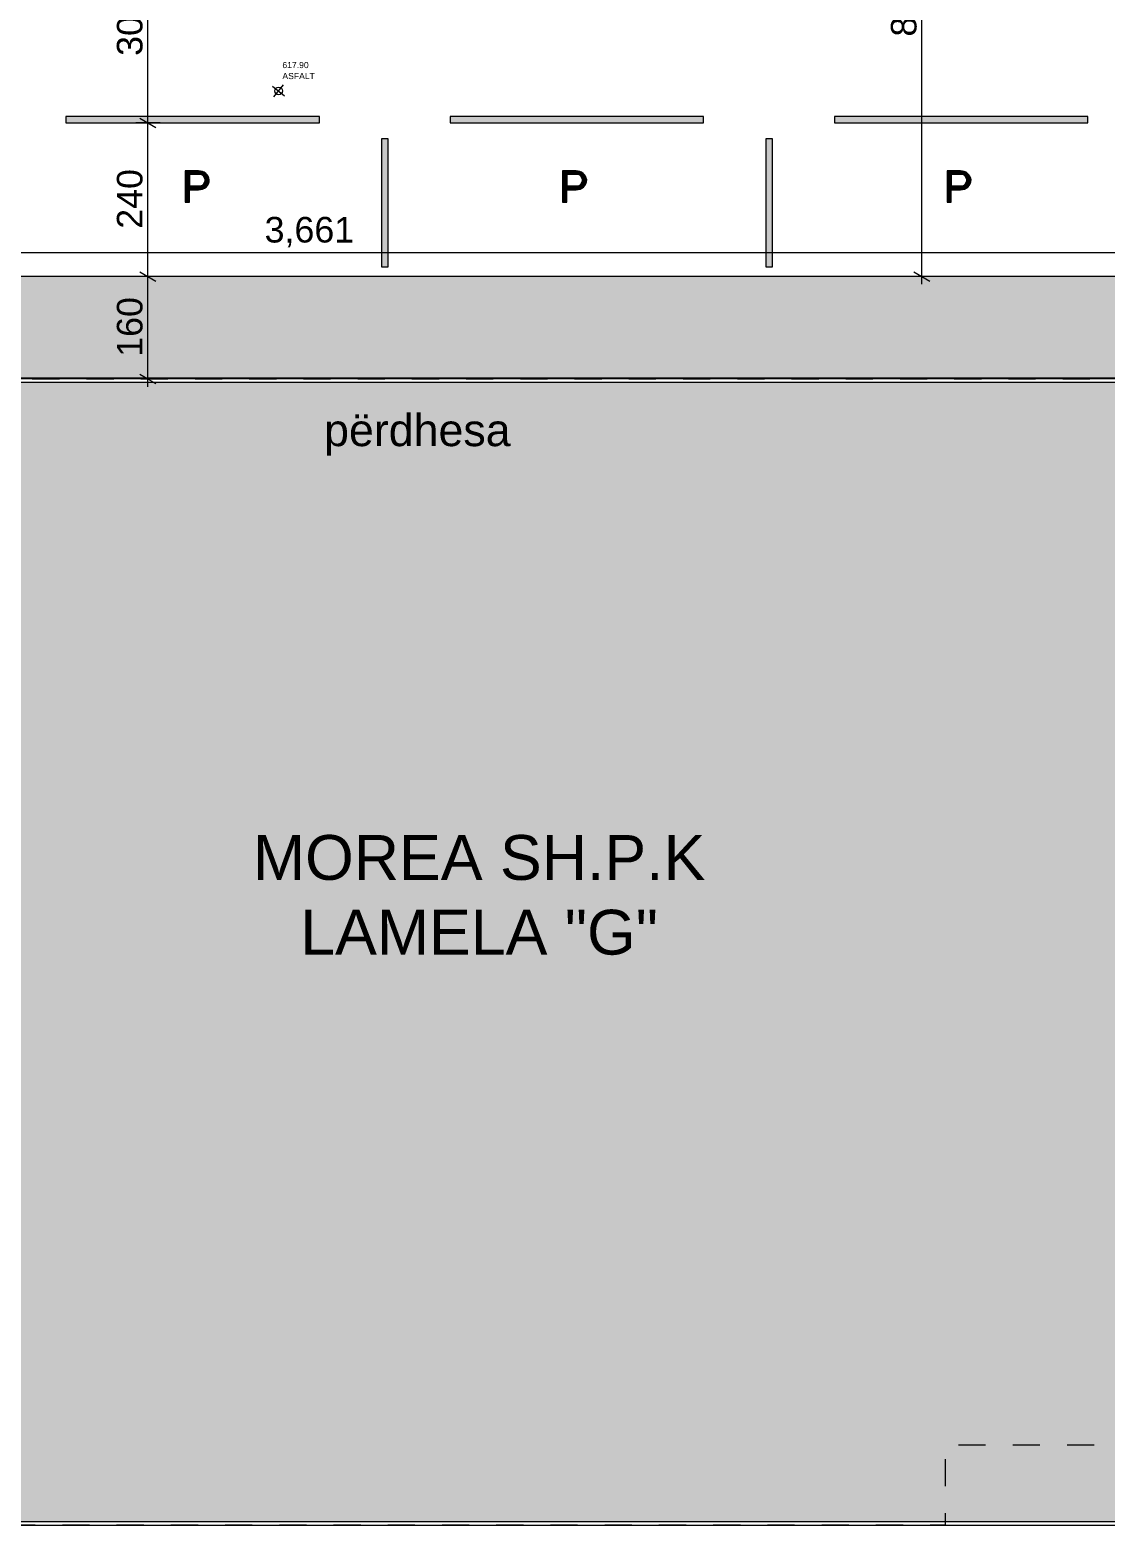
# Model space of a CAD drawing. Header units: millimetres. Extents: x -77118 to 73245, y -121155 to 61174.
# Drawn here: x -52564 to -35765, y -17975 to 5448 of the extents above; entities that cross this region are included whole.
import ezdxf

# ---------------------------------------------------------------- set-up
doc = ezdxf.new("R2010")
doc.units = ezdxf.units.MM
doc.header["$MEASUREMENT"] = 0
doc.linetypes.add('Dashed', pattern=[846.666667, 423.333333, -423.333333])
doc.linetypes.add('Wipeout_Contour', pattern=[1000, 0, -1000])
for name, color, linetype, lineweight, true_color in [('Drawing & Figure_Pen_No__106', 171, 'Continuous', 13, 0xaaaaff), ('Drawing & Figure_Pen_No__161', 7, 'Continuous', 13, 0x6a6a6a), ('Drawing & Figure_Pen_No__82', 7, 'Continuous', 20, 0xaaaaaa), ('New_Dimensioning - General_Pen_No__145', 7, 'Continuous', 20, 0x0077b0), ('New_Dimensioning - General_Pen_No__166', 7, 'Continuous', 13, 0x97cbff), ('New_Drawing & Figure_Pen_No__214', 7, 'Continuous', 0, 0xe8e8e8), ('New_Site & Landscape - Terrain_Pen_No__102', 7, 'Continuous', 13, 0xcccccc), ('New_Site & Landscape - Terrain_Pen_No__82', 7, 'Continuous', 20, 0xaaaaaa), ('New_Structural - Bearing_Pen_No__103', 7, 'Continuous', 13, 0xffcc99), ('New_Structural - Bearing_Pen_No__159', 7, 'Continuous', 0, 0x97c9ff), ('New_Structural - Bearing_Pen_No__160', 7, 'Continuous', 20, 0xb4a35c), ('New_Structural - Bearing_Pen_No__179', 7, 'Continuous', 13, 0xb7d9ff)]:
    doc.layers.add(name, color=color, linetype=linetype, lineweight=lineweight, true_color=true_color)
for name, color, linetype in [('New_Dimensioning - General', 7, 'Continuous'), ('New_Site & Landscape - Terrain', 7, 'Continuous'), ('New_Structural - Bearing', 7, 'Continuous')]:
    doc.layers.add(name, color=color, linetype=linetype)
doc.layers.add('New_Drawing & Figure_Pen_No__6', color=5, linetype='Continuous', lineweight=35)
doc.layers.add('New_Structural - Bearing_Pen_No__101', color=252, linetype='Continuous', lineweight=13)
doc.styles.add('GENERATED_STYLE_1', font='arial.ttf')
doc.dimstyles.new('GENERATED_STYLE__1', dxfattribs={"dimtxt": 400, "dimasz": 190, "dimexe": 0.18, "dimexo": 100000, "dimgap": 0, "dimtad": 1, "dimdec": 0, "dimlfac": 0.1, "dimzin": 0, "dimdsep": 46, "dimtxsty": 'GENERATED_STYLE_1', "dimblk": 'ARROWHEAD_2', "dimblk1": 'ARROWHEAD_2', "dimblk2": 'ARROWHEAD_2', "dimcen": 0.09, "dimclrd": 256, "dimclre": 256, "dimclrt": 256, "dimadec": 0, "dimazin": 0, "dimtfac": 1, "dimtdec": 4, "dimtmove": 0, "dimatfit": 3, "dimfxl": 0, "dimtolj": 1, "dimtzin": 0, "dimarcsym": 0})
doc.dimstyles.new('GENERATED_STYLE__2', dxfattribs={"dimtxt": 400, "dimasz": 190, "dimexe": 0.18, "dimexo": 100000, "dimgap": 0, "dimtad": 1, "dimtih": 1, "dimtoh": 1, "dimdec": 0, "dimlfac": 0.1, "dimzin": 0, "dimdsep": 46, "dimtxsty": 'GENERATED_STYLE_1', "dimblk": 'ARROWHEAD_2', "dimblk1": 'ARROWHEAD_2', "dimblk2": 'ARROWHEAD_2', "dimcen": 0.09, "dimclrd": 256, "dimclre": 256, "dimclrt": 256, "dimadec": 0, "dimazin": 0, "dimtfac": 1, "dimtdec": 4, "dimtmove": 0, "dimatfit": 3, "dimfxl": 0, "dimtolj": 1, "dimtzin": 0, "dimarcsym": 0})

# ---------------------------------------------------------------- blocks, each defined once
blk = doc.blocks.new('Mesh_5', base_point=(-66524, 1600))
at = {"layer": 'New_Site & Landscape - Terrain_Pen_No__82', "linetype": 'Continuous', "lineweight": 0, "true_color": 0x2a2a2a}
blk.add_hatch(color=250, dxfattribs=at).paths.add_polyline_path([(-66524, 1600), (-66524, 0), (-29900, 0, 0.200686), (-27696, 930, 0.003388), (-27667, 960, 0.003002), (-27641, 987, 0.003546), (-27612, 1020, 0.004064), (-27578, 1057, 0.004548), (-27541, 1100, 0.004989), (-27502, 1148, 0.00538), (-27461, 1200, 0.005717), (-27418, 1256, 0.005995), (-27374, 1317, 0.00621), (-27331, 1380, 0.00636), (-27288, 1446, 0.006444), (-27246, 1515, 0.003727), (-27223, 1554, 0.004559), (-27195, 1604), (-26921, 2101, -0.273276), (-26416, 2500), (-8419, 2500), (3273, 2500), (6537, 2501, -0.360659), (10959, -1166), (10961, -1165), (13076, -12371), (14625, -18566), (14791, -18958), (18272, -27148), (20222, -30993), (25560, -40296), (25725, -40192), (26832, -39497), (21542, -30280), (19633, -26515), (16051, -18087), (14542, -12050), (12434, -888, 0.360659), (6537, 4001), (3273, 4000), (-8419, 4000), (-26416, 3999, 0.273276), (-28322, 2873), (-28596, 2376, -0.273283), (-29910, 1600)])
at = {"layer": 'New_Site & Landscape - Terrain_Pen_No__82', "color": 253, "linetype": 'Continuous', "lineweight": 20, "true_color": 0xaaaaaa, "flags": 128}
for points in [[(-66524, 0), (-29900, 0, 0.200686), (-27696, 930, 0.003388), (-27667, 960, 0.003002), (-27641, 987, 0.003546), (-27612, 1020, 0.004064), (-27578, 1057, 0.004548), (-27541, 1100, 0.004989), (-27502, 1148, 0.00538), (-27461, 1200, 0.005717), (-27418, 1256, 0.005995), (-27374, 1317, 0.00621), (-27331, 1380, 0.00636), (-27288, 1446, 0.006444), (-27246, 1515, 0.003727), (-27223, 1554, 0.004559), (-27195, 1604), (-26921, 2101, -0.273276), (-26416, 2500), (-8419, 2500)], [(-8419, 4000), (-26416, 3999, 0.273276), (-28322, 2873), (-28596, 2376, -0.273283), (-29910, 1600), (-66524, 1600)]]:
    blk.add_lwpolyline(points, format="xyb", dxfattribs=at)
blk = doc.blocks.new('Mesh_25', base_point=(-52002, 3999))
at = {"layer": 'New_Site & Landscape - Terrain_Pen_No__102', "linetype": 'Continuous', "lineweight": 0, "true_color": 0x333333}
blk.add_hatch(color=250, dxfattribs=at).paths.add_polyline_path([(-52002, 3999), (-48046, 3999), (-48046, 4099), (-52002, 4099)])
at = {"layer": 'New_Site & Landscape - Terrain_Pen_No__82', "color": 253, "linetype": 'Continuous', "lineweight": 20, "true_color": 0xaaaaaa, "flags": 128}
blk.add_lwpolyline([(-52002, 3999), (-48046, 3999), (-48046, 4099), (-52002, 4099)], close=True, dxfattribs=at)
blk = doc.blocks.new('Mesh_28', base_point=(-46002, 3999))
at = {"layer": 'New_Site & Landscape - Terrain_Pen_No__102', "linetype": 'Continuous', "lineweight": 0, "true_color": 0x333333}
blk.add_hatch(color=250, dxfattribs=at).paths.add_polyline_path([(-46002, 3999), (-42046, 3999), (-42046, 4099), (-46002, 4099)])
at = {"layer": 'New_Site & Landscape - Terrain_Pen_No__82', "color": 253, "linetype": 'Continuous', "lineweight": 20, "true_color": 0xaaaaaa, "flags": 128}
blk.add_lwpolyline([(-46002, 3999), (-42046, 3999), (-42046, 4099), (-46002, 4099)], close=True, dxfattribs=at)
blk = doc.blocks.new('Mesh_29', base_point=(-40002, 3999))
at = {"layer": 'New_Site & Landscape - Terrain_Pen_No__102', "linetype": 'Continuous', "lineweight": 0, "true_color": 0x333333}
blk.add_hatch(color=250, dxfattribs=at).paths.add_polyline_path([(-40002, 3999), (-36046, 3999), (-36046, 4099), (-40002, 4099)])
at = {"layer": 'New_Site & Landscape - Terrain_Pen_No__82', "color": 253, "linetype": 'Continuous', "lineweight": 20, "true_color": 0xaaaaaa, "flags": 128}
blk.add_lwpolyline([(-40002, 3999), (-36046, 3999), (-36046, 4099), (-40002, 4099)], close=True, dxfattribs=at)
blk = doc.blocks.new('Mesh_36', base_point=(-47074, 3749))
at = {"layer": 'New_Site & Landscape - Terrain_Pen_No__102', "linetype": 'Continuous', "lineweight": 0, "true_color": 0x333333}
blk.add_hatch(color=250, dxfattribs=at).paths.add_polyline_path([(-47074, 3749), (-47074, 1750), (-46974, 1750), (-46974, 3749)])
at = {"layer": 'New_Site & Landscape - Terrain_Pen_No__82', "color": 253, "linetype": 'Continuous', "lineweight": 20, "true_color": 0xaaaaaa, "flags": 128}
blk.add_lwpolyline([(-47074, 3749), (-47074, 1750), (-46974, 1750), (-46974, 3749)], close=True, dxfattribs=at)
blk = doc.blocks.new('Mesh_37', base_point=(-41074, 3749))
at = {"layer": 'New_Site & Landscape - Terrain_Pen_No__102', "linetype": 'Continuous', "lineweight": 0, "true_color": 0x333333}
blk.add_hatch(color=250, dxfattribs=at).paths.add_polyline_path([(-41074, 3749), (-41074, 1750), (-40974, 1750), (-40974, 3749)])
at = {"layer": 'New_Site & Landscape - Terrain_Pen_No__82', "color": 253, "linetype": 'Continuous', "lineweight": 20, "true_color": 0xaaaaaa, "flags": 128}
blk.add_lwpolyline([(-41074, 3749), (-41074, 1750), (-40974, 1750), (-40974, 3749)], close=True, dxfattribs=at)
blk = doc.blocks.new('Mesh_39', base_point=(-50141, 3247))
at = {"layer": 'New_Site & Landscape - Terrain_Pen_No__102', "linetype": 'Continuous', "lineweight": 0, "true_color": 0x333333}
h = blk.add_hatch(color=250, dxfattribs=at)
h.paths.add_polyline_path([(-50141, 3247), (-50141, 2757), (-50075, 2757), (-50075, 2954), (-49931, 2954, 0.429562), (-49765, 3106, 0.392283), (-49931, 3247)])
h.paths.add_polyline_path([(-50074, 3015), (-50074, 3190), (-49900, 3190, -0.795059), (-49900, 3015)], flags=0)
at = {"layer": 'New_Site & Landscape - Terrain_Pen_No__82', "color": 253, "linetype": 'Continuous', "lineweight": 20, "true_color": 0xaaaaaa, "flags": 128}
for points in [[(-50141, 3247), (-50141, 2757), (-50075, 2757), (-50075, 2954), (-49931, 2954, 0.429562), (-49765, 3106, 0.392283), (-49931, 3247)], [(-50074, 3015), (-49900, 3015, 0.795059), (-49900, 3190), (-50074, 3190)]]:
    blk.add_lwpolyline(points, format="xyb", close=True, dxfattribs=at)
blk = doc.blocks.new('Mesh_42', base_point=(-44249, 3247))
at = {"layer": 'New_Site & Landscape - Terrain_Pen_No__102', "linetype": 'Continuous', "lineweight": 0, "true_color": 0x333333}
h = blk.add_hatch(color=250, dxfattribs=at)
h.paths.add_polyline_path([(-44249, 3247), (-44249, 2757), (-44183, 2757), (-44183, 2954), (-44039, 2954, 0.429562), (-43872, 3106, 0.392283), (-44039, 3247)])
h.paths.add_polyline_path([(-44182, 3015), (-44182, 3190), (-44008, 3190, -0.795059), (-44008, 3015)], flags=0)
at = {"layer": 'New_Site & Landscape - Terrain_Pen_No__82', "color": 253, "linetype": 'Continuous', "lineweight": 20, "true_color": 0xaaaaaa, "flags": 128}
for points in [[(-44249, 3247), (-44249, 2757), (-44183, 2757), (-44183, 2954), (-44039, 2954, 0.429562), (-43872, 3106, 0.392283), (-44039, 3247)], [(-44182, 3015), (-44008, 3015, 0.795059), (-44008, 3190), (-44182, 3190)]]:
    blk.add_lwpolyline(points, format="xyb", close=True, dxfattribs=at)
blk = doc.blocks.new('Mesh_43', base_point=(-38247, 3247))
at = {"layer": 'New_Site & Landscape - Terrain_Pen_No__102', "linetype": 'Continuous', "lineweight": 0, "true_color": 0x333333}
h = blk.add_hatch(color=250, dxfattribs=at)
h.paths.add_polyline_path([(-38247, 3247), (-38247, 2757), (-38182, 2757), (-38182, 2954), (-38037, 2954, 0.429562), (-37871, 3106, 0.392283), (-38037, 3247)])
h.paths.add_polyline_path([(-38181, 3015), (-38181, 3190), (-38006, 3190, -0.795059), (-38006, 3015)], flags=0)
at = {"layer": 'New_Site & Landscape - Terrain_Pen_No__82', "color": 253, "linetype": 'Continuous', "lineweight": 20, "true_color": 0xaaaaaa, "flags": 128}
for points in [[(-38247, 3247), (-38247, 2757), (-38182, 2757), (-38182, 2954), (-38037, 2954, 0.429562), (-37871, 3106, 0.392283), (-38037, 3247)], [(-38181, 3015), (-38006, 3015, 0.795059), (-38006, 3190), (-38181, 3190)]]:
    blk.add_lwpolyline(points, format="xyb", close=True, dxfattribs=at)
blk = doc.blocks.new('Slab_3', base_point=(-24624, 0))
at = {"layer": 'New_Structural - Bearing_Pen_No__103', "linetype": 'Continuous', "lineweight": 0, "true_color": 0x3f3326}
blk.add_hatch(color=29, dxfattribs=at).paths.add_polyline_path([(-24624, 0), (-66524, 0), (-66524, -5350), (-66524, -11000), (-65574, -11000), (-65574, -14900), (-56224, -14900), (-56224, -17900), (-46944, -17900), (-43424, -17900), (-40149, -17900), (-38399, -17900), (-24624, -17900)])
at = {"layer": 'New_Structural - Bearing_Pen_No__101', "color": 252, "linetype": 'Continuous', "lineweight": 13, "flags": 128}
blk.add_lwpolyline([(-24624, 0), (-66524, 0), (-66524, -5350), (-66524, -11000), (-65574, -11000), (-65574, -14900), (-56224, -14900), (-56224, -17900), (-46944, -17900), (-43424, -17900), (-40149, -17900), (-38399, -17900), (-24624, -17900)], close=True, dxfattribs=at)
blk = doc.blocks.new('Wall_8', base_point=(-24624, 0))
at = {"layer": 'New_Structural - Bearing_Pen_No__160', "linetype": 'Continuous', "lineweight": 0, "true_color": 0x5a512e}
blk.add_hatch(color=59, dxfattribs=at).paths.add_polyline_path([(-66474, -50), (-24674, -50), (-24674, 0), (-66474, 0)])
at = {"layer": 'New_Structural - Bearing_Pen_No__159', "color": 151, "linetype": 'Continuous', "lineweight": 0, "true_color": 0x97c9ff, "flags": 128}
for points in [[(-24624, 0), (-66524, 0)], [(-66474, -50), (-24674, -50)]]:
    blk.add_lwpolyline(points, dxfattribs=at)
blk = doc.blocks.new('Wall_15', base_point=(-56224, -17900))
at = {"layer": 'New_Structural - Bearing_Pen_No__160', "linetype": 'Continuous', "lineweight": 0, "true_color": 0x5a512e}
blk.add_hatch(color=59, dxfattribs=at).paths.add_polyline_path([(-56174, -17850), (-56174, -17900), (-46944, -17900), (-46944, -17850)])
at = {"layer": 'New_Structural - Bearing_Pen_No__159', "color": 151, "linetype": 'Continuous', "lineweight": 0, "true_color": 0x97c9ff, "flags": 128}
for points in [[(-46944, -17850), (-56174, -17850)], [(-56174, -17900), (-46944, -17900)]]:
    blk.add_lwpolyline(points, dxfattribs=at)
blk = doc.blocks.new('Wall_16', base_point=(-46944, -17900))
at = {"layer": 'New_Structural - Bearing_Pen_No__160', "linetype": 'Continuous', "lineweight": 0, "true_color": 0x5a512e}
blk.add_hatch(color=59, dxfattribs=at).paths.add_polyline_path([(-46944, -17900), (-43424, -17900), (-43424, -17850), (-46944, -17850)])
at = {"layer": 'New_Structural - Bearing_Pen_No__159', "color": 151, "linetype": 'Continuous', "lineweight": 0, "true_color": 0x97c9ff, "flags": 128}
for points in [[(-43424, -17850), (-46944, -17850)], [(-46944, -17900), (-43424, -17900)]]:
    blk.add_lwpolyline(points, dxfattribs=at)
blk = doc.blocks.new('Wall_17', base_point=(-43424, -17900))
at = {"layer": 'New_Structural - Bearing_Pen_No__160', "linetype": 'Continuous', "lineweight": 0, "true_color": 0x5a512e}
blk.add_hatch(color=59, dxfattribs=at).paths.add_polyline_path([(-43424, -17900), (-40149, -17900), (-40149, -17850), (-43424, -17850)])
at = {"layer": 'New_Structural - Bearing_Pen_No__159', "color": 151, "linetype": 'Continuous', "lineweight": 0, "true_color": 0x97c9ff, "flags": 128}
for points in [[(-40149, -17850), (-43424, -17850)], [(-43424, -17900), (-40149, -17900)]]:
    blk.add_lwpolyline(points, dxfattribs=at)
blk = doc.blocks.new('Wall_18', base_point=(-40149, -17900))
at = {"layer": 'New_Structural - Bearing_Pen_No__160', "linetype": 'Continuous', "lineweight": 0, "true_color": 0x5a512e}
blk.add_hatch(color=59, dxfattribs=at).paths.add_polyline_path([(-40149, -17900), (-38399, -17900), (-38399, -17850), (-40149, -17850)])
at = {"layer": 'New_Structural - Bearing_Pen_No__159', "color": 151, "linetype": 'Continuous', "lineweight": 0, "true_color": 0x97c9ff, "flags": 128}
for points in [[(-38399, -17850), (-40149, -17850)], [(-40149, -17900), (-38399, -17900)]]:
    blk.add_lwpolyline(points, dxfattribs=at)
blk = doc.blocks.new('Wall_19', base_point=(-38399, -17900))
at = {"layer": 'New_Structural - Bearing_Pen_No__160', "linetype": 'Continuous', "lineweight": 0, "true_color": 0x5a512e}
for points in [[(-24674, -17850), (-38399, -17850), (-38399, -17900), (-24674, -17900)], [(-24674, -17850), (-24624, -17900), (-24624, -17850)], [(-24674, -17900), (-24624, -17900), (-24674, -17850)]]:
    blk.add_hatch(color=59, dxfattribs=at).paths.add_polyline_path(points)
at = {"layer": 'New_Structural - Bearing_Pen_No__159', "color": 151, "linetype": 'Continuous', "lineweight": 0, "true_color": 0x97c9ff, "flags": 128}
for points in [[(-24674, -17850), (-38399, -17850)], [(-38399, -17900), (-24624, -17900)], [(-24624, -17900), (-24624, -17850)]]:
    blk.add_lwpolyline(points, dxfattribs=at)
blk = doc.blocks.new('Wall_29', base_point=(-24624, 0))
at = {"color": 254, "linetype": 'Wipeout_Contour', "lineweight": 0, "ltscale": 182295.963225}
blk.add_wipeout([(-66474, -50), (-24674, -50), (-24674, 0), (-66474, 0)], dxfattribs=at).dxf.layer = 'New_Structural - Bearing'
at = {"layer": 'New_Structural - Bearing_Pen_No__179', "color": 254, "linetype": 'Continuous', "lineweight": 13, "true_color": 0xb7d9ff, "flags": 128}
for points in [[(-24624, 0), (-66524, 0)], [(-66474, -50), (-24674, -50)]]:
    blk.add_lwpolyline(points, dxfattribs=at)
blk = doc.blocks.new('Wall_36', base_point=(-56224, -17900))
at = {"color": 254, "linetype": 'Wipeout_Contour', "lineweight": 0, "ltscale": 218362.722762}
blk.add_wipeout([(-56174, -17850), (-56174, -17900), (-46944, -17900), (-46944, -17850)], dxfattribs=at).dxf.layer = 'New_Structural - Bearing'
at = {"layer": 'New_Structural - Bearing_Pen_No__179', "color": 254, "linetype": 'Continuous', "lineweight": 13, "true_color": 0xb7d9ff, "flags": 128}
for points in [[(-46944, -17850), (-56174, -17850)], [(-56174, -17900), (-46944, -17900)]]:
    blk.add_lwpolyline(points, dxfattribs=at)
blk = doc.blocks.new('Wall_37', base_point=(-46944, -17900))
at = {"color": 254, "linetype": 'Wipeout_Contour', "lineweight": 0, "ltscale": 194382.167151}
blk.add_wipeout([(-46944, -17900), (-43424, -17900), (-43424, -17850), (-46944, -17850)], dxfattribs=at).dxf.layer = 'New_Structural - Bearing'
at = {"layer": 'New_Structural - Bearing_Pen_No__179', "color": 254, "linetype": 'Continuous', "lineweight": 13, "true_color": 0xb7d9ff, "flags": 128}
for points in [[(-43424, -17850), (-46944, -17850)], [(-46944, -17900), (-43424, -17900)]]:
    blk.add_lwpolyline(points, dxfattribs=at)
blk = doc.blocks.new('Wall_38', base_point=(-43424, -17900))
at = {"color": 254, "linetype": 'Wipeout_Contour', "lineweight": 0, "ltscale": 181814.85744}
blk.add_wipeout([(-43424, -17900), (-40149, -17900), (-40149, -17850), (-43424, -17850)], dxfattribs=at).dxf.layer = 'New_Structural - Bearing'
at = {"layer": 'New_Structural - Bearing_Pen_No__179', "color": 254, "linetype": 'Continuous', "lineweight": 13, "true_color": 0xb7d9ff, "flags": 128}
for points in [[(-40149, -17850), (-43424, -17850)], [(-43424, -17900), (-40149, -17900)]]:
    blk.add_lwpolyline(points, dxfattribs=at)
blk = doc.blocks.new('Wall_39', base_point=(-40149, -17900))
at = {"color": 254, "linetype": 'Wipeout_Contour', "lineweight": 0, "ltscale": 172607.867233}
blk.add_wipeout([(-40149, -17900), (-38399, -17900), (-38399, -17850), (-40149, -17850)], dxfattribs=at).dxf.layer = 'New_Structural - Bearing'
at = {"layer": 'New_Structural - Bearing_Pen_No__179', "color": 254, "linetype": 'Continuous', "lineweight": 13, "true_color": 0xb7d9ff, "flags": 128}
for points in [[(-38399, -17850), (-40149, -17850)], [(-40149, -17900), (-38399, -17900)]]:
    blk.add_lwpolyline(points, dxfattribs=at)
blk = doc.blocks.new('Wall_40', base_point=(-38399, -17900))
at = {"color": 254, "linetype": 'Wipeout_Contour', "lineweight": 0, "ltscale": 91309.571767}
blk.add_wipeout([(-24674, -17850), (-24624, -17900), (-24624, -17850)], dxfattribs=at).dxf.layer = 'New_Structural - Bearing'
at = {"color": 254, "linetype": 'Wipeout_Contour', "lineweight": 0, "ltscale": 145647.767458}
blk.add_wipeout([(-24674, -17850), (-38399, -17850), (-38399, -17900), (-24674, -17900)], dxfattribs=at).dxf.layer = 'New_Structural - Bearing'
at = {"color": 254, "linetype": 'Wipeout_Contour', "lineweight": 0, "ltscale": 91379.179522}
blk.add_wipeout([(-24674, -17900), (-24624, -17900), (-24674, -17850)], dxfattribs=at).dxf.layer = 'New_Structural - Bearing'
at = {"layer": 'New_Structural - Bearing_Pen_No__179', "color": 254, "linetype": 'Continuous', "lineweight": 13, "true_color": 0xb7d9ff, "flags": 128}
for points in [[(-24674, -17850), (-38399, -17850)], [(-38399, -17900), (-24624, -17900)], [(-24624, -17900), (-24624, -17850)]]:
    blk.add_lwpolyline(points, dxfattribs=at)
blk = doc.blocks.new('*D121')
at = {"layer": 'New_Dimensioning - General_Pen_No__166', "color": 151, "linetype": 'Continuous', "lineweight": 13, "true_color": 0x97cbff}
for p, q in [((-50722, 1600), (-50722, 3999)), ((-50847, 1672), (-50597, 1528)), ((-50534, 1600), (-50909, 1600)), ((-50722, 0), (-50722, 1600)), ((-50847, 72), (-50597, -72)), ((-50534, 0), (-50909, 0)), ((-50722, -122), (-50722, 0))]:
    blk.add_line(p, q, dxfattribs=at)
at = {"layer": 'New_Dimensioning - General_Pen_No__145', "color": 144, "lineweight": 20, "true_color": 0x0077b0, "insert": (-50802, 345), "char_height": 400, "attachment_point": 7, "rotation": 90, "style": 'GENERATED_STYLE_1'}
blk.add_mtext('\\A1;{\\pql;\\fArial|b0|i0|c0|p34;160}', dxfattribs=at)
blk = doc.blocks.new('ARROWHEAD_2')
at = {"color": 0, "linetype": 'Continuous', "lineweight": 0}
for p, q in [((0, 0), (-1, 0)), ((-0.38, -0.66), (0.38, 0.66))]:
    blk.add_line(p, q, dxfattribs=at)
blk = doc.blocks.new('*D123')
at = {"layer": 'New_Dimensioning - General_Pen_No__166', "color": 151, "linetype": 'Continuous', "lineweight": 13, "true_color": 0x97cbff}
for p, q in [((-50534, 3999), (-50909, 3999)), ((-50847, 4072), (-50597, 3927)), ((-50722, 1600), (-50722, 3999)), ((-50847, 1672), (-50597, 1528))]:
    blk.add_line(p, q, dxfattribs=at)
at = {"layer": 'New_Dimensioning - General_Pen_No__145', "color": 144, "lineweight": 20, "true_color": 0x0077b0, "insert": (-50802, 2344), "char_height": 400, "attachment_point": 7, "rotation": 90, "style": 'GENERATED_STYLE_1'}
blk.add_mtext('\\A1;{\\pql;\\fArial|b0|i0|c0|p34;240}', dxfattribs=at)
blk = doc.blocks.new('*D124')
at = {"layer": 'New_Dimensioning - General_Pen_No__166', "color": 151, "linetype": 'Continuous', "lineweight": 13, "true_color": 0x97cbff}
for p, q in [((-50847, 7072), (-50597, 6928)), ((-50534, 7000), (-50909, 7000)), ((-50722, 3999), (-50722, 7000)), ((-50534, 3999), (-50909, 3999)), ((-50847, 4072), (-50597, 3927))]:
    blk.add_line(p, q, dxfattribs=at)
at = {"layer": 'New_Dimensioning - General_Pen_No__145', "color": 144, "lineweight": 20, "true_color": 0x0077b0, "insert": (-50802, 5044), "char_height": 400, "attachment_point": 7, "rotation": 90, "style": 'GENERATED_STYLE_1'}
blk.add_mtext('\\A1;{\\pql;\\fArial|b0|i0|c0|p34;300}', dxfattribs=at)
blk = doc.blocks.new('*D163')
at = {"layer": 'New_Dimensioning - General_Pen_No__166', "color": 151, "linetype": 'Continuous', "lineweight": 13, "true_color": 0x97cbff}
for p, q in [((-66524, 1787), (-66524, 2162)), ((-29910, 1787), (-29910, 2162)), ((-66646, 1975), (-66524, 1975)), ((-66452, 2100), (-66596, 1850)), ((-66524, 1975), (-29910, 1975)), ((-29982, 1850), (-29838, 2100)), ((-29910, 1975), (-29788, 1975))]:
    blk.add_line(p, q, dxfattribs=at)
at = {"layer": 'New_Dimensioning - General_Pen_No__145', "color": 144, "lineweight": 20, "true_color": 0x0077b0, "insert": (-48901, 2055), "char_height": 400, "attachment_point": 7, "rotation": 0.0003, "style": 'GENERATED_STYLE_1'}
blk.add_mtext('\\A1;{\\pql;\\fArial|b0|i0|c0|p34;3,661}', dxfattribs=at)
blk = doc.blocks.new('*D175')
at = {"layer": 'New_Dimensioning - General_Pen_No__166', "color": 151, "linetype": 'Continuous', "lineweight": 13, "true_color": 0x97cbff}
for p, q in [((-38638, 1600), (-38638, 10000)), ((-38763, 1672), (-38513, 1528)), ((-38451, 1600), (-38826, 1600)), ((-38638, 1478), (-38638, 1600))]:
    blk.add_line(p, q, dxfattribs=at)
blk = doc.blocks.new('*D176')
at = {"layer": 'New_Dimensioning - General_Pen_No__166', "color": 151, "linetype": 'Continuous', "lineweight": 13, "true_color": 0x97cbff}
for p, q in [((-38513, 9928), (-38763, 10072)), ((-38638, 10000), (-38638, 10122)), ((-38451, 10000), (-38826, 10000)), ((-38638, 1600), (-38638, 10000)), ((-38763, 1672), (-38513, 1528))]:
    blk.add_line(p, q, dxfattribs=at)
at = {"layer": 'New_Dimensioning - General_Pen_No__145', "color": 144, "lineweight": 20, "true_color": 0x0077b0, "insert": (-38718, 5345), "char_height": 400, "attachment_point": 7, "rotation": 90, "style": 'GENERATED_STYLE_1'}
blk.add_mtext('\\A1;{\\pql;\\fArial|b0|i0|c0|p34;840}', dxfattribs=at)

msp = doc.modelspace()

# ---------------------------------------------------------------- linework, layer by layer
at = {"layer": 'New_Drawing & Figure_Pen_No__214', "color": 254, "linetype": 'Continuous', "lineweight": 0, "true_color": 0xe8e8e8}
for p, q in [((-48775.2, 4571.3), (-48588.1, 4421)), ((-48756.8, 4402.6), (-48606.5, 4589.7))]:
    msp.add_line(p, q, dxfattribs=at)
msp.add_circle((-48681.6, 4496.2), 60, dxfattribs=at)
at = {"layer": 'New_Drawing & Figure_Pen_No__6', "color": 5, "linetype": 'Continuous', "lineweight": 35, "flags": 128}
msp.add_lwpolyline([(-13900.7, 0.1), (-66315.3, -0.2)], dxfattribs=at)

# ---------------------------------------------------------------- block references
at = {"layer": 'New_Site & Landscape - Terrain', "color": 253, "lineweight": 20, "true_color": 0xaaaaaa}
for name, p in [('Mesh_5', (-66524, 1599.8)), ('Mesh_25', (-52002.5, 3999.5)), ('Mesh_28', (-46002.5, 3999.4)), ('Mesh_29', (-40002.5, 3999.4)), ('Mesh_36', (-47074, 3749.5)), ('Mesh_37', (-41074, 3749.5)), ('Mesh_39', (-50140.8, 3247.3)), ('Mesh_42', (-44248.6, 3247.3)), ('Mesh_43', (-38247.4, 3247.3))]:
    msp.add_blockref(name, p, dxfattribs=at)
at = {"layer": 'New_Structural - Bearing', "color": 252, "linetype": 'Continuous', "lineweight": 13}
msp.add_blockref('Slab_3', (-24624, 0), dxfattribs=at)
at = {"layer": 'New_Structural - Bearing', "color": 151, "lineweight": 0, "true_color": 0x97c9ff}
for name, p in [('Wall_8', (-24624, 0)), ('Wall_15', (-56224, -17900)), ('Wall_16', (-46944, -17900)), ('Wall_17', (-43424, -17900)), ('Wall_18', (-40149, -17900)), ('Wall_19', (-38399, -17900))]:
    msp.add_blockref(name, p, dxfattribs=at)

# ---------------------------------------------------------------- texts
at = {"layer": 'Drawing & Figure_Pen_No__106', "color": 161, "linetype": 'Continuous', "lineweight": 13, "true_color": 0xaaaaff, "char_height": 500, "attachment_point": 8, "style": 'GENERATED_STYLE_1'}
for insert in [(-49964.7, 2755.7), (-44072.6, 2755.7), (-38072.6, 2755.7)]:
    msp.add_mtext('\\A1;{\\pqc;\\fArial|b0|i0|c0|p34;P}', dxfattribs=dict(at, insert=insert))
at = {"layer": 'Drawing & Figure_Pen_No__106', "color": 161, "linetype": 'Continuous', "lineweight": 13, "true_color": 0xaaaaff, "insert": (-46516.4, -1200.9), "char_height": 500, "attachment_point": 8, "rotation": 359.99549, "style": 'GENERATED_STYLE_1'}
msp.add_mtext('\\A1;{\\pqc;\\fArial|b0|i0|c0|p34;përdhesa}', dxfattribs=at)
at = {"layer": 'Drawing & Figure_Pen_No__161', "color": 251, "linetype": 'Continuous', "lineweight": 13, "true_color": 0x6a6a6a, "insert": (-45552.3, -8999.8), "char_height": 700, "attachment_point": 8, "rotation": 359.99549, "style": 'GENERATED_STYLE_1'}
msp.add_mtext('\\A1;{\\pqc;\\fArial|b0|i0|c0|p34;MOREA SH.P.K\\P\\pqc;\\fArial|b0|i0|c0|p34;LAMELA \\fArial|b0|i0|c0|p34;"G"\\P\\pqc;\\fArial|b0|i0|c0|p34;}', dxfattribs=at)
at = {"layer": 'New_Drawing & Figure_Pen_No__214', "color": 254, "linetype": 'Continuous', "lineweight": 0, "true_color": 0xe8e8e8, "char_height": 96, "attachment_point": 7, "rotation": 0.00566, "style": 'GENERATED_STYLE_1'}
for s, insert in [('\\A1;{\\pql;\\fArial|b0|i0|c0|p34;617.90}', (-48623.3, 4851.4)), ('\\A1;{\\pql;\\fArial|b0|i0|c0|p34;ASFALT}', (-48623.3, 4679.7))]:
    msp.add_mtext(s, dxfattribs=dict(at, insert=insert))

# ---------------------------------------------------------------- dimensions: what is measured, and where the dimension line sits
at = {"layer": 'New_Dimensioning - General', "color": 151, "linetype": 'Continuous', "lineweight": 13, "true_color": 0x97cbff}
for base, p1, p2, angle, dimstyle, picture, middle, turn in [((-38638.2, 10000.1), (-38797.3, 1599.9), (-37398.5, 10000.1), 90, 'GENERATED_STYLE__1', '*D176', (-38918.2, 5802.1), 90), ((-38638.1922021, 1599.9381621), (-38638.1922021, 1599.9381621), (-38797.3398365, 1599.9381621), 90, 'GENERATED_STYLE__1', '*D175', (-38918.1922033, 1600.6371571), 90), ((-50721.9, 7000), (-49616.9, 3999.5), (-36325.3, 7000), 90, 'GENERATED_STYLE__1', '*D124', (-51001.9, 5501.8), 90), ((-50721.9, 3999.5), (-36551, 1599.9), (-49616.9, 3999.5), 90, 'GENERATED_STYLE__1', '*D123', (-51001.9, 2801.8), 90), ((-29910, 1974.9), (-66524, 2395.8), (-29910, 2396), 0.0003, 'GENERATED_STYLE__2', '*D163', (-48228.9, 2254.8), 0.0003)]:
    dim = msp.add_linear_dim(base=base, p1=p1, p2=p2, angle=angle, dimstyle=dimstyle, dxfattribs=at)
    dim.commit()
    dim.dimension.update_dxf_attribs({"geometry": picture, "text_midpoint": middle, "dimtype": 160, "text_rotation": turn})

# ---------------------------------------------------------------- next in the draw order: block references
at = {"layer": 'New_Structural - Bearing', "color": 151, "lineweight": 0, "true_color": 0x97c9ff}
for name, p in [('Wall_29', (-24624, 0)), ('Wall_36', (-56224, -17900))]:
    msp.add_blockref(name, p, dxfattribs=at)

# ---------------------------------------------------------------- next in the draw order: block references
msp.add_blockref('Wall_37', (-46944, -17900), dxfattribs=at)

# ---------------------------------------------------------------- next in the draw order: dimensions: what is measured, and where the dimension line sits
at = {"layer": 'New_Dimensioning - General', "color": 151, "linetype": 'Continuous', "lineweight": 13, "true_color": 0x97cbff}
dim = msp.add_linear_dim(base=(-50721.9, 1599.9), p1=(-36656.9, 0), p2=(-36551, 1599.9), angle=90, dimstyle='GENERATED_STYLE__1', dxfattribs=at)
dim.commit()
dim.dimension.update_dxf_attribs({"geometry": '*D121', "text_midpoint": (-51001.9, 802.1), "dimtype": 160, "text_rotation": 90})

# ---------------------------------------------------------------- next in the draw order: block references
at = {"layer": 'New_Structural - Bearing', "color": 151, "lineweight": 0, "true_color": 0x97c9ff}
msp.add_blockref('Wall_38', (-43424, -17900), dxfattribs=at)

# ---------------------------------------------------------------- next in the draw order: block references
msp.add_blockref('Wall_39', (-40149, -17900), dxfattribs=at)

# ---------------------------------------------------------------- next in the draw order: block references
msp.add_blockref('Wall_40', (-38399, -17900), dxfattribs=at)

# ---------------------------------------------------------------- next in the draw order: linework, layer by layer
at = {"layer": 'Drawing & Figure_Pen_No__82', "color": 253, "linetype": 'Dashed', "lineweight": 20, "true_color": 0xaaaaaa, "flags": 128}
msp.add_lwpolyline([(-54254, -17900), (-56224, -17900), (-56224, -14900), (-61374, -14900), (-61374, -16100), (-65174, -16100), (-65174, -14900), (-65574, -14900), (-65574, -11000), (-66524, -11000), (-66524, 0), (-24624, 0), (-24624, -16650), (-38274, -16650), (-38274, -17900)], close=True, dxfattribs=at)
at = {"layer": 'Drawing & Figure_Pen_No__82', "color": 253, "linetype": 'Continuous', "lineweight": 20, "true_color": 0xaaaaaa, "flags": 128}
msp.add_lwpolyline([(-66524, -5350), (-66524, -11000), (-65574, -11000), (-65574, -14900), (-56224, -14900), (-56224, -17900), (-46944, -17900), (-43424, -17900), (-40149, -17900), (-38399, -17900), (-24624, -17900), (-24624, 0), (-66524, 0)], close=True, dxfattribs=at)

doc.saveas('drawing.dxf')
